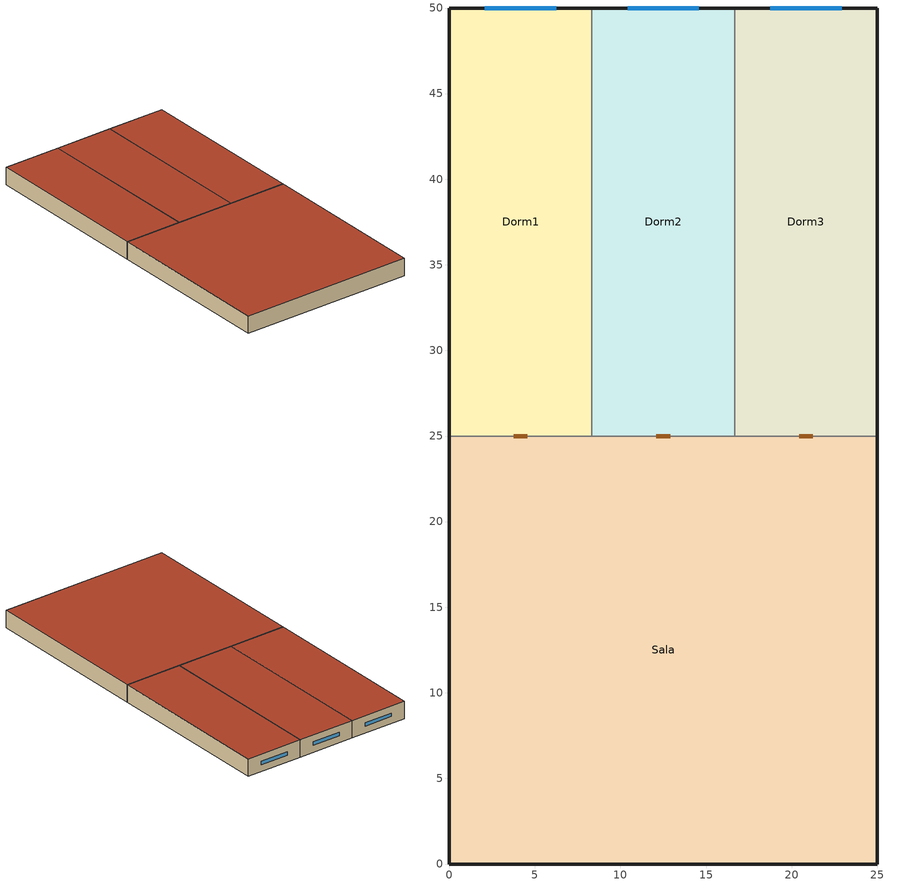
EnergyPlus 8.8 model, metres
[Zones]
Dorm1
 floor adiabatic (Interior Floor): 8.33,50 8.33,25 0,25 0,50 z0
 wall outside (Parede21): 8.33,50 0,50 0,25 z0:2.5
 wall to Sala (Parede Interna): 0,25 8.33,25 z0:2.5
 wall to Dorm2 (Parede Interna): 8.33,25 8.33,50 z0:2.5
 window (Vid4): 6.25,50 2.08,50 z1:1.5
 door inside (Porta): 3.77,25 4.57,25 z0:2.1
 roof outside (Cobertura21): 0,50 0,25 8.33,25 8.33,50 z2.5
Dorm2
 floor adiabatic (Interior Floor): 16.67,50 16.67,25 8.33,25 8.33,50 z0
 wall outside (Parede21): 16.67,50 8.33,50 z0:2.5
 wall to Sala (Parede Interna): 8.33,25 16.67,25 z0:2.5
 wall to Dorm3 (Parede Interna): 16.67,25 16.67,50 z0:2.5
 window (Vid4): 14.58,50 10.42,50 z1:1.5
 door inside (Porta): 12.1,25 12.9,25 z0:2.1
 roof outside (Cobertura21): 8.33,50 8.33,25 16.67,25 16.67,50 z2.5
Dorm3
 floor adiabatic (Interior Floor): 25,50 25,25 16.67,25 16.67,50 z0
 wall outside (Parede21): 25,25 25,50 16.67,50 z0:2.5
 wall to Sala (Parede Interna): 16.67,25 25,25 z0:2.5
 window (Vid4): 22.92,50 18.75,50 z1:1.5
 door inside (Porta): 20.43,25 21.23,25 z0:2.1
 roof outside (Cobertura21): 16.67,50 16.67,25 25,25 25,50 z2.5
Sala
 floor adiabatic (Interior Floor): 25,25 25,0 0,0 0,25 z0
 wall outside (Parede21): 0,25 0,0 25,0 25,25 z0:2.5
 roof outside (Cobertura21): 0,25 0,0 25,0 25,25 z2.5
[Building]
caso_0004.idf: North Axis {deg}=270; Terrain=City; Loads Convergence Tolerance Value=0.5; Temperature Convergence Tolerance Value {deltaC}=0.5; Solar Distribution=FullInteriorAndExterior
[SizingPeriod:WeatherFileDays]
ano: Begin Month=1; Begin Day of Month=1; End Month=12; End Day of Month=31; Day of Week for Start Day=Monday; Use Weather File Daylight Saving Period=No; Use Weather File Rain and Snow Indicators=No
[Site:GroundTemperature:BuildingSurface]
20, 20, 20, 20, 20, 20, 20, 20, 20, 20, 20, 20
[Site:GroundReflectance]
0.2, 0.2, 0.2, 0.2, 0.2, 0.2, 0.2, 0.2, 0.2, 0.2, 0.2, 0.2
[Material] Thermal Absorptance=0.9
Name | Roughness | Thickness {m} | Conductivity {W/m-K} | Density {kg/m3} | Specific Heat {J/kg-K} | Solar Absorptance | Visible Absorptance
RevestExt | Rough | 0.025 | 1.15 | 2000 | 1000 | 0.1 | 0.1
RevestInt | Rough | 0.025 | 1.15 | 2000 | 1000 | 0.4 | 0.4
Tij8Furos2.24 | Rough | 0.033 | 0.9 | 1103 | 920 | 0.7 | 0.7
EPS4cm | MediumRough | 0.04 | 0.035 | 30 | 1400 | 0.8 | 0.8
ConcCob10cm | Rough | 0.1 | 1.75 | 2500 | 1000 | 0.1 | 0.1
LajeMista12cm | Rough | 0.095 | 1.05 | 1087 | 920 | 0.8 | 0.8
TelhaFC | Rough | 0.008 | 0.95 | 1900 | 840 | 0.1 | 0.1
EPS50mm | MediumRough | 0.05 | 0.035 | 30 | 1400 | 0.8 | 0.8
PortaMadInt3cm | Rough | 0.03 | 0.15 | 650 | 2300 | 0.4 | 0.4
[Material:AirGap]
Name | Thermal Resistance {m2-K/W}
CamaraFluxoHoriz0.16 | 0.16
RarVertAltaEmis>5cm | 0.21
[WindowMaterial:Glazing]
VidroSHGC87: Optical Data Type=SpectralAverage; Thickness {m}=0.006; Solar Transmittance at Normal Incidence=0.85; Front Side Solar Reflectance at Normal Incidence=0.071; Back Side Solar Reflectance at Normal Incidence=0.071; Visible Transmittance at Normal Incidence=0.881; Front Side Visible Reflectance at Normal Incidence=0.08; Back Side Visible Reflectance at Normal Incidence=0.08; Infrared Transmittance at Normal Incidence=0; Front Side Infrared Hemispherical Emissivity=0.84; Back Side Infrared Hemispherical Emissivity=0.84; Conductivity {W/m-K}=0.9
[WindowMaterial:Gas]
CamaraArVidro: Gas Type=Air; Thickness {m}=0.009
[WindowMaterial:Blind]
Veneziana PVC: Slat Orientation=Horizontal; Slat Width {m}=0.06; Slat Separation {m}=0.062; Slat Thickness {m}=0.01; Slat Angle {deg}=0; Slat Conductivity {W/m-K}=0.21; Slat Beam Solar Transmittance=0; Front Side Slat Beam Solar Reflectance=0.8; Back Side Slat Beam Solar Reflectance=0.8; Slat Diffuse Solar Transmittance=0; Front Side Slat Diffuse Solar Reflectance=0.8; Back Side Slat Diffuse Solar Reflectance=0.8; Slat Beam Visible Transmittance=0; Front Side Slat Beam Visible Reflectance=0.8; Back Side Slat Beam Visible Reflectance=0.8; Slat Diffuse Visible Transmittance=0; Front Side Slat Diffuse Visible Reflectance=0.8; Back Side Slat Diffuse Visible Reflectance=0.8; Slat Infrared Hemispherical Transmittance=0; Front Side Slat Infrared Hemispherical Emissivity=0.9; Back Side Slat Infrared Hemispherical Emissivity=0.9; Blind to Glass Distance {m}=0.05; Blind Top Opening Multiplier=0; Blind Bottom Opening Multiplier=0; Blind Left Side Opening Multiplier=0; Blind Right Side Opening Multiplier=0; Maximum Slat Angle {deg}=180
[Construction]
Parede Interna: RevestInt, Tij8Furos2.24, CamaraFluxoHoriz0.16, Tij8Furos2.24, RevestInt
Interior Floor: ConcCob10cm
Porta: PortaMadInt3cm
Vid4: VidroSHGC87, CamaraArVidro, VidroSHGC87
Parede21: RevestExt, EPS4cm, Tij8Furos2.24, CamaraFluxoHoriz0.16, Tij8Furos2.24, RevestInt
Cobertura21: TelhaFC, RarVertAltaEmis>5cm, EPS50mm, LajeMista12cm
[WindowProperty:ShadingControl] Shading Type=ExteriorBlind; Shading Control Type=OnIfScheduleAllows; Setpoint {W/m2, W or deg C}=24; Shading Control Is Scheduled=Yes; Glare Control Is Active=No; Shading Device Material=Veneziana PVC; Type of Slat Angle Control for Blinds=FixedSlatAngle
Name | Schedule
Veneziana_D1 | Veneziana_Dorm1
Veneziana_D2 | Veneziana_Dorm2
Veneziana_D3 | Veneziana_Dorm3
Veneziana_Sala | Veneziana_Sala
[Zone]
Dorm1; Dorm2; Dorm3: 25, 0, 1
Sala: 0, 0, 1
[People] Number of People Calculation Method=People; Fraction Radiant=0.5
Name | Zone or ZoneList | Number of People Schedule | Number of People | Activity Level Schedule
Dormitorio1 | Dorm1 | OcupDorm | 2 | AtivDorm
Dormitorio2 | Dorm2 | OcupDorm | 2 | AtivDorm
Dormitorio3 | Dorm3 | OcupDorm | 2 | AtivDorm
Sala | Sala | OcupSala | 4 | AtivSala
[Lights]
Sala: Zone or ZoneList=Sala; Schedule=IlumSala; Design Level Calculation Method=Watts/Area; Watts per Zone Floor Area {W/m2}=5; Return Air Fraction=0; Fraction Radiant=0.42; Fraction Visible=0.18; Fraction Replaceable=0
[ElectricEquipment]
Sala: Zone or ZoneList=Sala; Schedule=EquipSala; Design Level Calculation Method=EquipmentLevel; Design Level {W}=120; Fraction Latent=0; Fraction Radiant=0.5; Fraction Lost=0
[HVACTemplate:Thermostat]
Termostato: Constant Heating Setpoint {C}=18; Constant Cooling Setpoint {C}=23
[HVACTemplate:Zone:IdealLoadsAirSystem] Template Thermostat=Termostato; Maximum Heating Supply Air Temperature {C}=50; Minimum Cooling Supply Air Temperature {C}=13; Maximum Heating Supply Air Humidity Ratio {kgWater/kgDryAir}=0.0156; Minimum Cooling Supply Air Humidity Ratio {kgWater/kgDryAir}=0.0077; Heating Limit=NoLimit; Cooling Limit=NoLimit; Dehumidification Control Type=ConstantSensibleHeatRatio; Cooling Sensible Heat Ratio=0.7; Dehumidification Setpoint {percent}=60; Humidification Control Type=None; Humidification Setpoint {percent}=30; Outdoor Air Method=None; Outdoor Air Flow Rate per Person {m3/s}=0.0075; Demand Controlled Ventilation Type=None; Outdoor Air Economizer Type=NoEconomizer; Heat Recovery Type=None; Sensible Heat Recovery Effectiveness=0.7; Latent Heat Recovery Effectiveness=0.65
Name | System Availability Schedule
Dorm1 | HVAC_Dorm1
Dorm2 | HVAC_Dorm2
Dorm3 | HVAC_Dorm3
Sala | HVAC_Sala
[EnergyManagementSystem:Sensor]
Name | Output:Variable or Output:Meter Index Key | Output:Variable or Output:Meter
Temp_Dorm1 | Dorm1 | Zone Operative Temperature
Temp_Dorm2 | Dorm2 | Zone Operative Temperature
Temp_Dorm3 | Dorm3 | Zone Operative Temperature
Temp_Sala | Sala | Zone Operative Temperature
Ocup_Dorm1 | Dormitorio1 | People Occupant Count
Ocup_Dorm2 | Dormitorio2 | People Occupant Count
Ocup_Dorm3 | Dormitorio3 | People Occupant Count
Ocup_Sala | Sala | People Occupant Count
Temp_Ext | Environment | Site Outdoor Air Drybulb Temperature
Tar_D1 | Dorm1 | Zone Mean Air Temperature
Tar_D2 | Dorm2 | Zone Mean Air Temperature
Tar_D3 | Dorm3 | Zone Mean Air Temperature
Sensor_HVACD1 | HVAC_Dorm1 | Schedule Value
Sensor_HVACD2 | HVAC_Dorm2 | Schedule Value
Sensor_HVACD3 | HVAC_Dorm3 | Schedule Value
Sensor_HVACSALA | HVAC_Sala | Schedule Value
[EnergyManagementSystem:Actuator] Actuated Component Type=Schedule:Constant; Actuated Component Control Type=Schedule Value
Name | Actuated Component Unique
Controle_HVAC_Dorm1 | HVAC_Dorm1
Controle_VN_Dorm1 | VN_Dorm1
Controle_HVAC_Dorm2 | HVAC_Dorm2
Controle_VN_Dorm2 | VN_Dorm2
Controle_HVAC_Dorm3 | HVAC_Dorm3
Controle_VN_Dorm3 | VN_Dorm3
Controle_HVAC_Sala | HVAC_Sala
Controle_VN_Sala | VN_Sala
Controle_Veneziana_Dorm1 | Veneziana_Dorm1
Controle_Veneziana_Dorm2 | Veneziana_Dorm2
Controle_Veneziana_Dorm3 | Veneziana_Dorm3
Controle_Veneziana_Sala | Veneziana_Sala
[EnergyManagementSystem:ProgramCallingManager]
Meu Controle HVAC: BeginTimestepBeforePredictor; CompDorm1Ativo; CompDorm2Ativo; CompDorm3Ativo; CompSalaAtivo
[EnergyManagementSystem:Program]
CompDorm1Ativo: SET Temp_Conf = ((Temp_Dorm1 >= 26) || (Temp_Dorm1 <= 16)); IF (Ocup_Dorm1 > 0) && (Temp_Conf == 1); Set Controle_HVAC_Dorm1 = 1; Set Controle_VN_Dorm1 = 0; Set Controle_Veneziana_Dorm1 = 1; ELSEIF ((Ocup_Dorm1 > 0) && (Sensor_HVACD1 > 0)); Set Controle_HVAC_Dorm1 = 1; Set Controle_VN_Dorm1 = 0; Set Controle_Veneziana_Dorm1 = 1; ELSEIF ((Ocup_Sala > 0) || (Ocup_Dorm1 > 0)); Set Controle_HVAC_Dorm1 = 0; IF ((Temp_Ext<Tar_D1) && (Temp_Ext>19)); Set Controle_VN_Dorm1 = 1; Set Controle_Veneziana_Dorm1 = 0; ELSEIF ((Temp_Ext>Tar_D1) && (Temp_Ext>19)); Set Controle_VN_Dorm1 = 0; Set Controle_Veneziana_Dorm1 = 1; ELSEIF (Temp_Ext<19); Set Controle_VN_Dorm1 = 0; Set Controle_Veneziana_Dorm1 = 1; ENDIF; ELSEIF (Ocup_Dorm1 == 0) && (Ocup_Sala == 0); Set Controle_HVAC_Dorm1 = 0; Set Controle_VN_Dorm1 = 0; Set Controle_Veneziana_Dorm1 = 1; ENDIF
CompDorm2Ativo: SET Temp_Conf = ((Temp_Dorm2 >= 26) || (Temp_Dorm2 <= 16)); IF (Ocup_Dorm2 > 0) && (Temp_Conf == 1); Set Controle_HVAC_Dorm2 = 1; Set Controle_VN_Dorm2 = 0; Set Controle_Veneziana_Dorm2 = 1; ELSEIF ((Ocup_Dorm2 > 0) && (Sensor_HVACD2 > 0)); Set Controle_HVAC_Dorm2 = 1; Set Controle_VN_Dorm2 = 0; Set Controle_Veneziana_Dorm2 = 1; ELSEIF ((Ocup_Sala > 0) || (Ocup_Dorm2 > 0)); Set Controle_HVAC_Dorm2 = 0; IF ((Temp_Ext<Tar_D2) && (Temp_Ext>19)); Set Controle_VN_Dorm2 = 1; Set Controle_Veneziana_Dorm2 = 0; ELSEIF ((Temp_Ext>Tar_D2) && (Temp_Ext>19)); Set Controle_VN_Dorm2 = 0; Set Controle_Veneziana_Dorm2 = 1; ELSEIF (Temp_Ext<19); Set Controle_VN_Dorm2 = 0; Set Controle_Veneziana_Dorm2 = 1; ENDIF; ELSEIF (Ocup_Dorm2 == 0) && (Ocup_Sala == 0); Set Controle_HVAC_Dorm2 = 0; Set Controle_VN_Dorm2 = 0; Set Controle_Veneziana_Dorm2 = 1; ENDIF
CompDorm3Ativo: SET Temp_Conf = ((Temp_Dorm3 >= 26) || (Temp_Dorm3 <= 16)); IF (Ocup_Dorm3 > 0) && (Temp_Conf == 1); Set Controle_HVAC_Dorm3 = 1; Set Controle_VN_Dorm3 = 0; Set Controle_Veneziana_Dorm3 = 1; ELSEIF ((Ocup_Dorm3 > 0) && (Sensor_HVACD3 > 0)); Set Controle_HVAC_Dorm3 = 1; Set Controle_VN_Dorm3 = 0; Set Controle_Veneziana_Dorm3 = 1; ELSEIF ((Ocup_Sala > 0) || (Ocup_Dorm3 > 0)); Set Controle_HVAC_Dorm3 = 0; IF ((Temp_Ext<Tar_D3) && (Temp_Ext>19)); Set Controle_VN_Dorm3 = 1; Set Controle_Veneziana_Dorm3 = 0; ELSEIF ((Temp_Ext>Tar_D3) && (Temp_Ext>19)); Set Controle_VN_Dorm3 = 0; Set Controle_Veneziana_Dorm3 = 1; ELSEIF (Temp_Ext<19); Set Controle_VN_Dorm3 = 0; Set Controle_Veneziana_Dorm3 = 1; ENDIF; ELSEIF (Ocup_Dorm3 == 0) && (Ocup_Sala == 0); Set Controle_HVAC_Dorm3 = 0; Set Controle_VN_Dorm3 = 0; Set Controle_Veneziana_Dorm3 = 1; ENDIF
CompSalaAtivo: SET Temp_Conf = ((Temp_Sala >= 26) || (Temp_Sala <= 16)); IF ((Ocup_Sala > 0) && (Temp_Conf == 1)); Set Controle_HVAC_Sala = 1; Set Controle_VN_Sala = 0; Set Controle_Veneziana_Sala = 1; ELSEIF ((Ocup_Sala > 0) && (Sensor_HVACSALA > 0)); Set Controle_HVAC_Sala = 1; Set Controle_VN_Sala = 0; Set Controle_Veneziana_Sala = 1; ELSEIF (Ocup_Sala > 0); IF ((Temp_Ext<Tar_D2) && (Temp_Ext>19)); Set Controle_HVAC_Sala = 0; Set Controle_VN_Sala = 1; Set Controle_Veneziana_Sala = 0; ELSEIF ((Temp_Ext>Tar_D2) && (Temp_Ext>19)); Set Controle_HVAC_Sala = 0; Set Controle_VN_Sala = 0; Set Controle_Veneziana_Sala = 1; ELSEIF (Temp_Ext<19); Set Controle_HVAC_Sala = 0; Set Controle_VN_Sala = 0; Set Controle_Veneziana_Sala = 1; ENDIF; ELSEIF (Ocup_Sala == 0); Set Controle_HVAC_Sala = 0; Set Controle_VN_Sala = 0; Set Controle_Veneziana_Sala = 1; ENDIF
[Schedule:Compact]
OcupSala: Through: 12/31, For: AllDays, Until: 14:00, 0, Until: 18:00, .5, Until: 22:00, 1, Until: 24:00, 0
OcupDorm: Through: 12/31, For: AllDays, Until:  8:00, 1, Until: 22:00, 0, Until: 24:00, 1
IlumSala: Through: 12/31, For: AllDays, Until: 16:00, 0, Until: 22:00, 1, Until: 24:00, 0
AtivSala: Through: 12/31, For:AllDays, Until: 24:00, 108
AtivDorm: Through: 12/31, For:AllDays, Until: 24:00, 81
EquipSala: Through: 12/31, For:AllDays, Until: 14:00, 0, Until: 22:00, 1, Until: 24:00, 0
[Schedule:Constant]
HVAC_Sala; HVAC_Dorm1; HVAC_Dorm2; HVAC_Dorm3; Veneziana_Dorm1; Veneziana_Dorm2; Veneziana_Dorm3; Veneziana_Sala: On_Off, 0
VN_Sala; VN_Dorm1; VN_Dorm2; VN_Dorm3: On_Off, 1
[AirflowNetwork:MultiZone:Component:DetailedOpening] Air Mass Flow Coefficient When Opening is Closed {kg/s-m}=0.001; Air Mass Flow Exponent When Opening is Closed=0.66; Extra Crack Length or Height of Pivoting Axis {m}=0; Number of Sets of Opening Factor Data=2; Opening Factor 1=0; Discharge Coefficient for Opening Factor 1=0.001; Width Factor for Opening Factor 1=0; Height Factor for Opening Factor 1=1; Start Height Factor for Opening Factor 1=0; Opening Factor 2=1; Discharge Coefficient for Opening Factor 2=0.65; Height Factor for Opening Factor 2=1; Start Height Factor for Opening Factor 2=0
Name | Type of Rectangular Large Vertical Opening (LVO) | Width Factor for Opening Factor 2
Porta | NonPivoted | 1
Janela | HorizontallyPivoted | 0.5
[AirflowNetwork:MultiZone:Zone] Ventilation Control Mode=Constant
Name | Venting Availability Schedule
Dorm1 | VN_Dorm1
Dorm2 | VN_Dorm2
Dorm3 | VN_Dorm3
Sala | VN_Sala
[AirflowNetwork:MultiZone:Surface] Window/Door Opening Factor, or Crack Factor=1
Name | Leakage Component | Ventilation Control Mode
JanDN1; JanDN2; JanDN3 | Janela | ZoneLevel
PortaD1; PortaD2; PortaD3; PortaS1; PortaS2; PortaS3 | Porta | novent
[AirflowNetwork:SimulationControl]
VentNat-caso_0004.idf: AirflowNetwork Control=MultizoneWithoutDistribution; Height Selection for Local Wind Pressure Calculation=Highrise; Convergence Acceleration Limit=90; Azimuth Angle of Long Axis of Building {deg}=0.5
